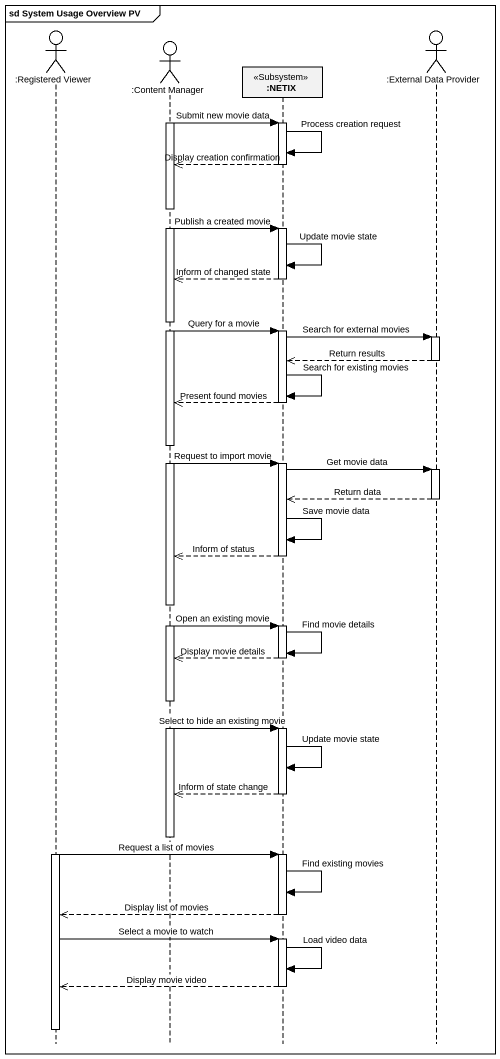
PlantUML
@startuml
mainframe sd System Usage Overview PV
hide footbox
actor ":Registered Viewer" as Registered_Viewer
actor ":Content Manager" as Content_Manager
participant ":NETIX" as NETIX <<Subsystem>>
actor ":External Data Provider" as External_Data_Provider

activate Content_Manager
Content_Manager -> NETIX : Submit new movie data
activate NETIX
NETIX -> NETIX : Process creation request
NETIX -->> Content_Manager : Display creation confirmation
deactivate NETIX
Content_Manager -> NETIX : Publish a created movie
activate NETIX
NETIX -> NETIX : Update movie state
NETIX -->> Content_Manager : Inform of changed state
deactivate NETIX
Content_Manager -> NETIX : Query for a movie
activate NETIX
NETIX -> External_Data_Provider : Search for external movies
activate External_Data_Provider
External_Data_Provider -->> NETIX : Return results
deactivate External_Data_Provider
NETIX -> NETIX : Search for existing movies
NETIX -->> Content_Manager : Present found movies
deactivate NETIX
Content_Manager -> NETIX : Request to import movie
activate NETIX
NETIX -> External_Data_Provider : Get movie data
activate External_Data_Provider
External_Data_Provider -->> NETIX : Return data
deactivate External_Data_Provider
NETIX -> NETIX : Save movie data
NETIX -->> Content_Manager : Inform of status
deactivate NETIX
Content_Manager -> NETIX : Open an existing movie
activate NETIX
NETIX -> NETIX : Find movie details
NETIX -->> Content_Manager : Display movie details
deactivate NETIX
Content_Manager -> NETIX : Select to hide an existing movie
activate NETIX
NETIX -> NETIX : Update movie state
NETIX -->> Content_Manager : Inform of state change
deactivate NETIX
deactivate Content_Manager
activate Registered_Viewer
Registered_Viewer -> NETIX : Request a list of movies
activate NETIX
NETIX -> NETIX : Find existing movies
NETIX -->> Registered_Viewer : Display list of movies
deactivate NETIX
Registered_Viewer -> NETIX : Select a movie to watch
activate NETIX
NETIX -> NETIX : Load video data
NETIX -->> Registered_Viewer : Display movie video
deactivate NETIX
deactivate Registered_Viewer
@enduml
